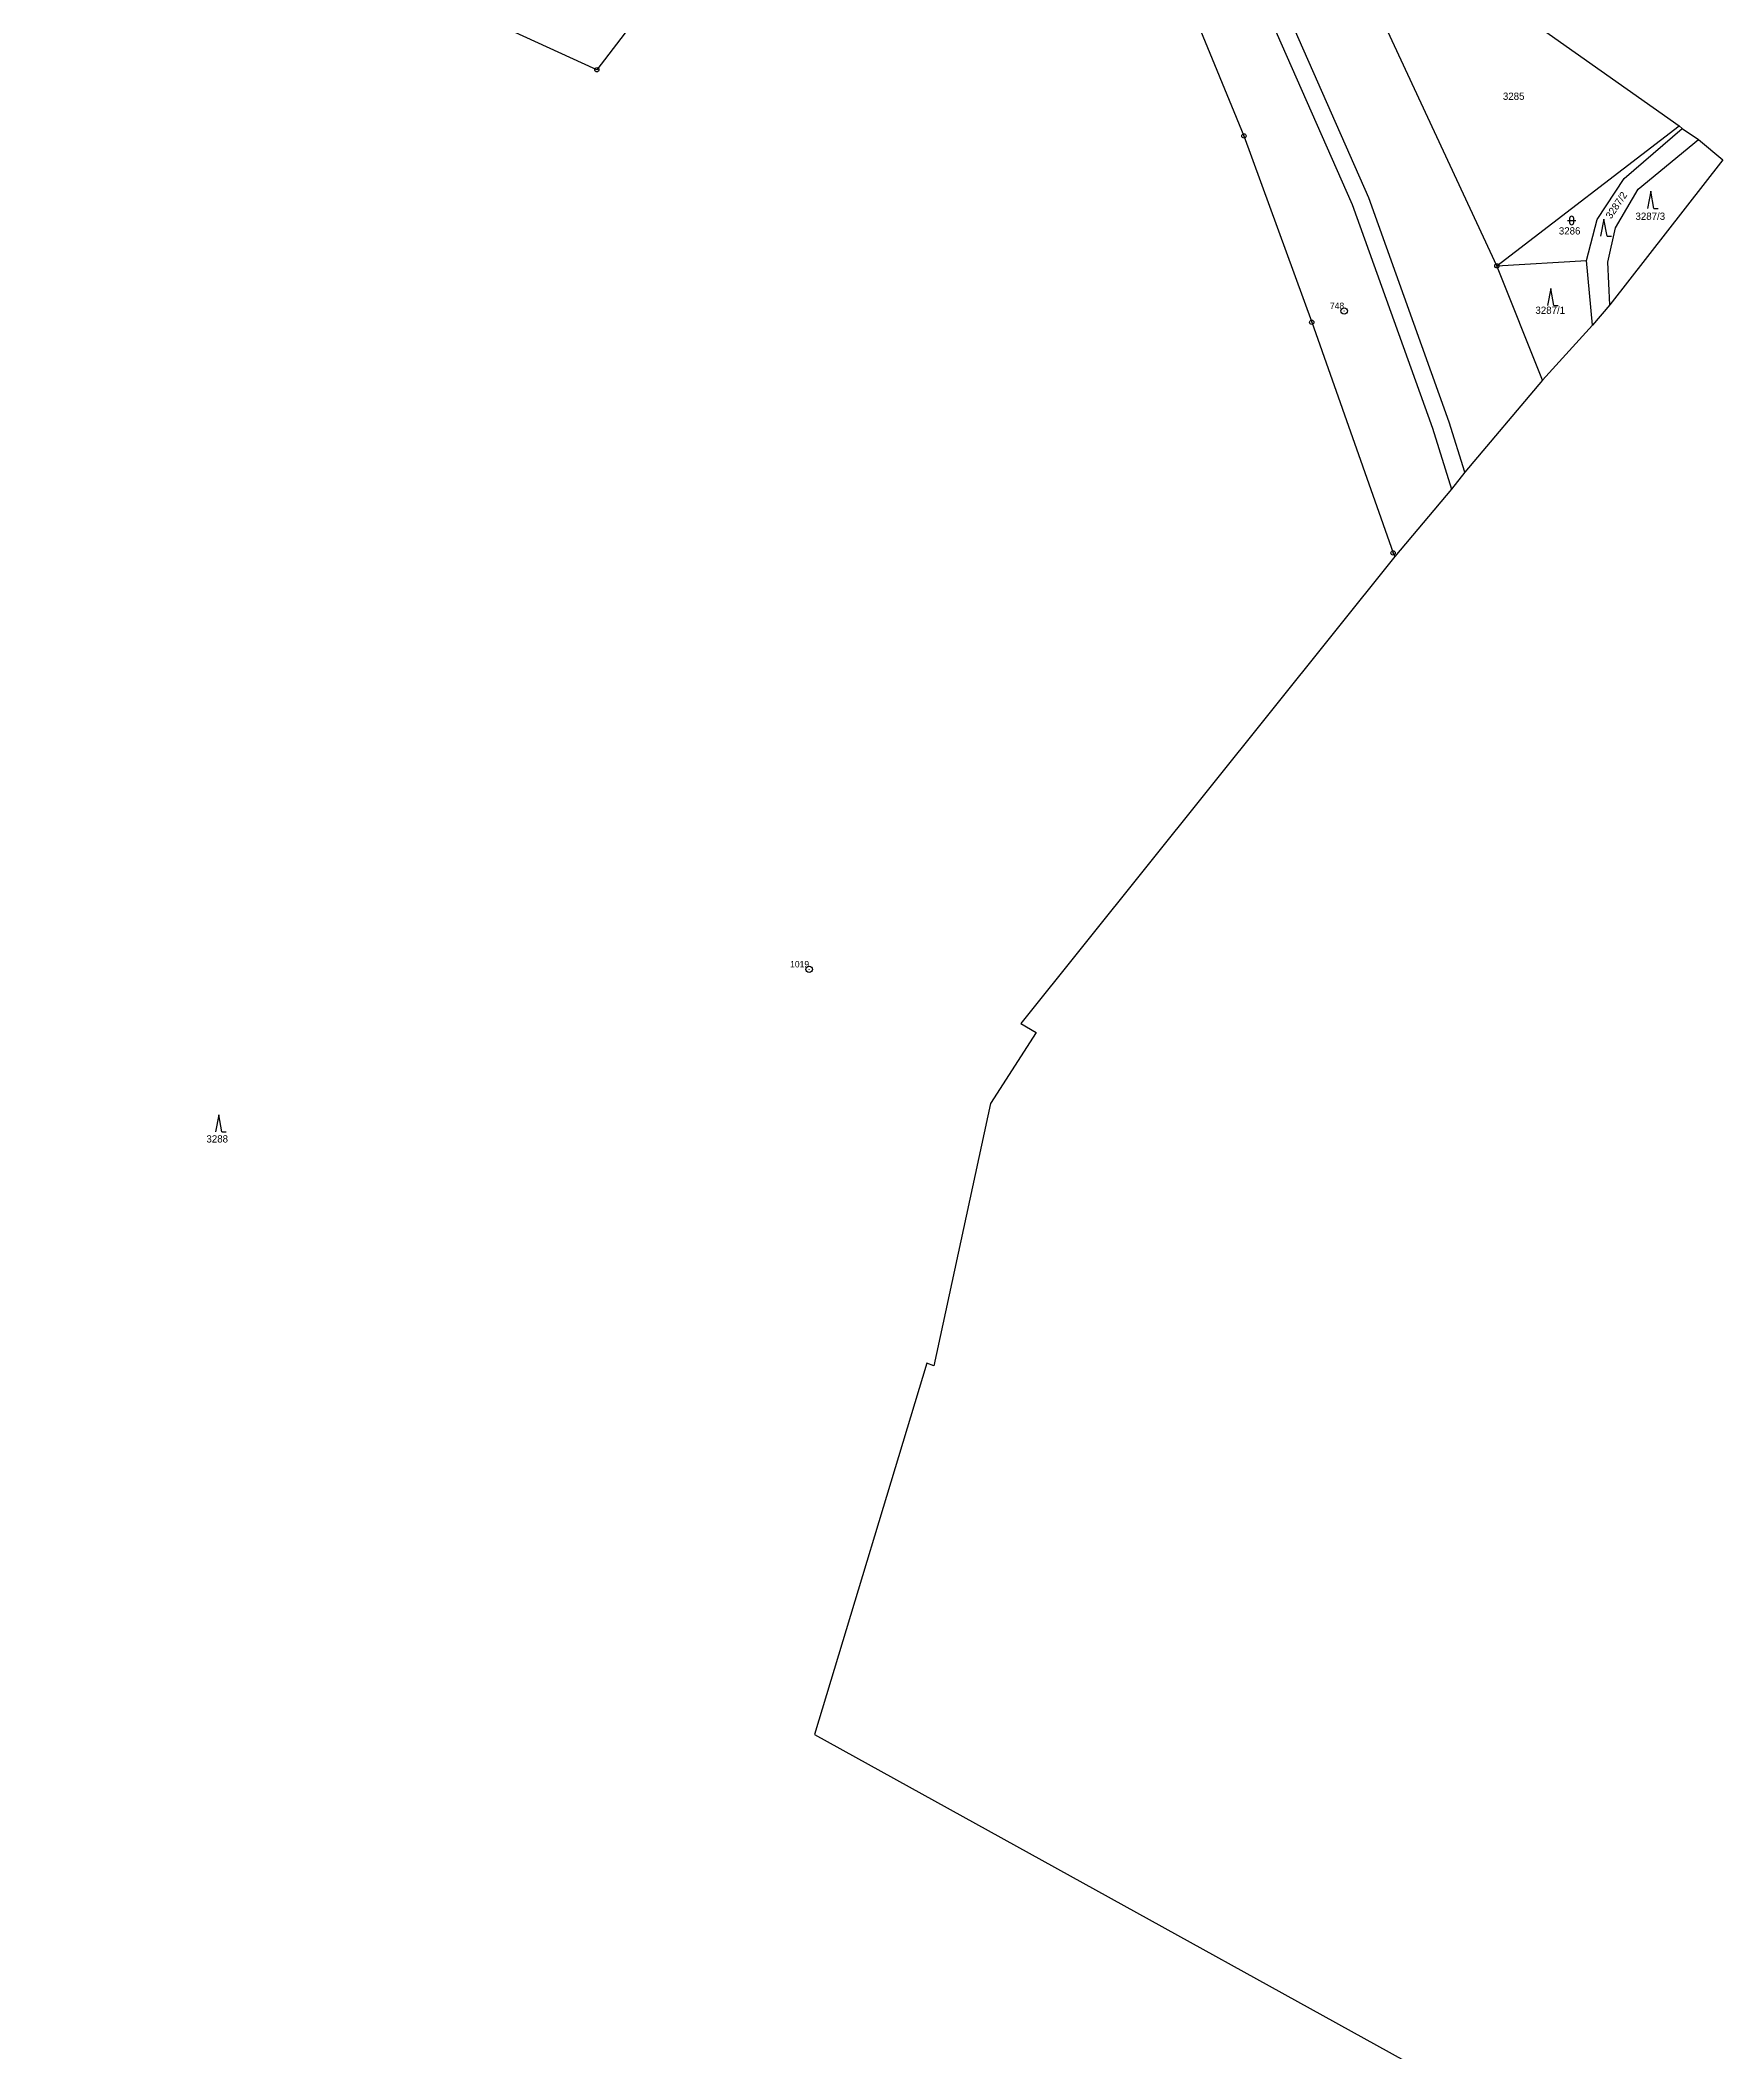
# Model space of a CAD drawing. Extents: x -784124 to -780570, y -980818 to -976926.
# Drawn here: x -781280.3 to -780886.1, y -979033.6 to -978562.4 of the extents above; entities that cross this region are included whole.
import ezdxf
from ezdxf.enums import TextEntityAlignment as Align

# ---------------------------------------------------------------- set-up
doc = ezdxf.new("R2010")
doc.units = 0
doc.header["$LTSCALE"] = 3.138375
doc.header["$MEASUREMENT"] = 0
doc.linetypes.add('0_205_2', pattern=[0])
for name, color, linetype in [('101', 1, 'CONTINUOUS'), ('1016', 1, 'CONTINUOUS'), ('105', 1, 'CONTINUOUS'), ('18', 1, 'CONTINUOUS'), ('20500', 1, 'CONTINUOUS'), ('20502', 1, 'CONTINUOUS'), ('21900', 1, 'CONTINUOUS'), ('308', 1, 'CONTINUOUS'), ('316', 1, 'CONTINUOUS'), ('50100', 1, 'CONTINUOUS')]:
    doc.layers.add(name, color=color, linetype=linetype)

# ---------------------------------------------------------------- blocks, each defined once
blk = doc.blocks.new('3_16$5')
at = {"layer": '316', "color": 255, "linetype": 'Continuous'}
for p, q in [((-1, 1), (1, 1)), ((-0.5, 1.5), (-0.5, 0.5)), ((0.5, 0.5), (0.5, 1.5))]:
    blk.add_line(p, q, dxfattribs=at)
for centre, start, end in [((0, 1.5), 0, 180), ((0, 0.5), 180, 359.9879)]:
    blk.add_arc(centre, 0.5, start, end, dxfattribs=at)
blk = doc.blocks.new('3_08$6')
at = {"layer": '308', "color": 255, "linetype": 'Continuous'}
for p, q in [((0, 4), (-0.75, 0)), ((0.75, 0), (0, 4)), ((0.75, 0), (1.75, 0))]:
    blk.add_line(p, q, dxfattribs=at)
blk = doc.blocks.new('1_01$18')
at = {"layer": '101', "color": 3, "linetype": 'Continuous'}
for radius in [0.75, 0.03]:
    blk.add_circle((0, 0), radius, dxfattribs=at)
blk = doc.blocks.new('1_05$19')
at = {"layer": '105', "color": 3, "linetype": 'Continuous'}
for radius in [0.5, 0.0303]:
    blk.add_circle((0, 0), radius, dxfattribs=at)

msp = doc.modelspace()

# ---------------------------------------------------------------- linework, layer by layer
at = {"layer": '20500', "color": 3, "linetype": 'Continuous'}
for p, q in [((-780896.3, -978582.47), (-780895.62, -978583.12)), ((-780895.62, -978583.12), (-780891.76, -978585.64)), ((-780891.76, -978585.64), (-780886.07, -978590.4)), ((-780912.54, -978624.37), (-780916.56, -978629.13)), ((-780916.56, -978629.13), (-780928.31, -978642.03)), ((-781070.93, -978872.96), (-781072.56, -978872.3))]:
    msp.add_line(p, q, dxfattribs=at)
for points in [[(-780946.5, -978663.56), (-780949.65, -978667.55), (-780962.93, -978683.33)], [(-781050.52, -978792.75), (-781046.91, -978794.88), (-781057.62, -978811.47)]]:
    msp.add_lwpolyline(points, dxfattribs=at)
at = {"layer": '20502', "color": 3, "linetype": '0_205_2'}
for p, q in [((-780984.02, -978520.55), (-780896.3, -978582.47)), ((-780886.07, -978590.4), (-780912.54, -978624.37)), ((-780928.31, -978642.03), (-780946.5, -978663.56)), ((-780962.93, -978683.33), (-781050.52, -978792.75)), ((-781057.62, -978811.47), (-781070.93, -978872.96))]:
    msp.add_line(p, q, dxfattribs=at)
msp.add_lwpolyline([(-781072.56, -978872.3), (-781098.9, -978959.3), (-780907.31, -979065.21)], dxfattribs=at)
at = {"layer": '21900', "color": 3, "linetype": 'Continuous'}
for p, q in [((-780939, -978615.26), (-780896.3, -978582.47)), ((-780939, -978615.26), (-780917.98, -978613.99)), ((-780928.31, -978642.03), (-780939, -978615.26)), ((-780916.56, -978629.13), (-780917.98, -978613.99))]:
    msp.add_line(p, q, dxfattribs=at)
for points in [[(-781166.11, -978324), (-781145.46, -978350.56), (-781107.89, -978395.37), (-781066.76, -978452.71), (-781046.64, -978482.6), (-781013.7, -978547.32), (-780998.27, -978584.83), (-780982.38, -978628.47), (-780963.32, -978682.51), (-780962.93, -978683.33)], [(-781166.63, -978464.9), (-781158.62, -978506.63), (-781138.62, -978554.67), (-781149.87, -978569.34), (-781195.32, -978548.5), (-781238.78, -978528.11), (-781280.28, -978513.02)], [(-780939, -978615.26), (-780967.67, -978553.68), (-780984.02, -978520.55)], [(-780917.98, -978613.99), (-780915.53, -978604.42), (-780909.16, -978594.81), (-780895.62, -978583.12)], [(-780912.54, -978624.37), (-780913.03, -978614.39), (-780911.17, -978606.35), (-780905.92, -978597.33), (-780891.76, -978585.64)]]:
    msp.add_lwpolyline(points, dxfattribs=at)
at = {"layer": '50100', "color": 255, "linetype": 'Continuous'}
for p, q in [((-780995.4, -978549.78), (-780972.88, -978600.93)), ((-780968.96, -978599.32), (-780991.64, -978548.04)), ((-780972.88, -978600.93), (-780954.07, -978653.26)), ((-780950.17, -978651.92), (-780968.96, -978599.32)), ((-780954.07, -978653.26), (-780949.65, -978667.55)), ((-780946.5, -978663.56), (-780950.17, -978651.92))]:
    msp.add_line(p, q, dxfattribs=at)

# ---------------------------------------------------------------- block references
at = {"layer": '101', "color": 0, "linetype": 'ByBlock'}
for p in [(-780974.77, -978625.84), (-781100.13, -978780.06)]:
    msp.add_blockref('1_01$18', p, dxfattribs=at)
at = {"layer": '105', "color": 0, "linetype": 'ByBlock'}
for p in [(-781149.87, -978569.34), (-780998.27, -978584.83), (-780939, -978615.26), (-780982.38, -978628.47), (-780963.32, -978682.51)]:
    msp.add_blockref('1_05$19', p, dxfattribs=at)
at = {"layer": '308', "color": 0, "linetype": 'ByBlock'}
for p in [(-780902.94, -978601.8), (-780913.93, -978608.3), (-780926.38, -978624.58), (-781238.47, -978818.1)]:
    msp.add_blockref('3_08$6', p, dxfattribs=at)
at = {"layer": '316', "color": 0, "linetype": 'ByBlock'}
msp.add_blockref('3_16$5', (-780921.47, -978605.64), dxfattribs=at)

# ---------------------------------------------------------------- texts
at = {"layer": '1016', "color": 174, "linetype": 'Continuous'}
for s, p in [('748', (-780974.77, -978625.84)), ('1019', (-781100.13, -978780.06))]:
    msp.add_text(s, height=1.5, dxfattribs=at).set_placement(p, align=Align.BOTTOM_RIGHT)
at = {"layer": '18', "color": 255, "linetype": 'Continuous'}
for s, p in [('3285', (-780937.59, -978576.89)), ('3287/3', (-780906.53, -978605)), ('3286', (-780924.48, -978608.43)), ('3287/1', (-780929.97, -978627.02)), ('3288', (-781241.34, -978821.13))]:
    msp.add_text(s, height=1.7, dxfattribs=at).set_placement(p, align=Align.BOTTOM_LEFT)
msp.add_text('3287/2', height=1.7, rotation=56, dxfattribs=at).set_placement((-780911.82, -978604.71), align=Align.BOTTOM_LEFT)

doc.saveas('drawing.dxf')
